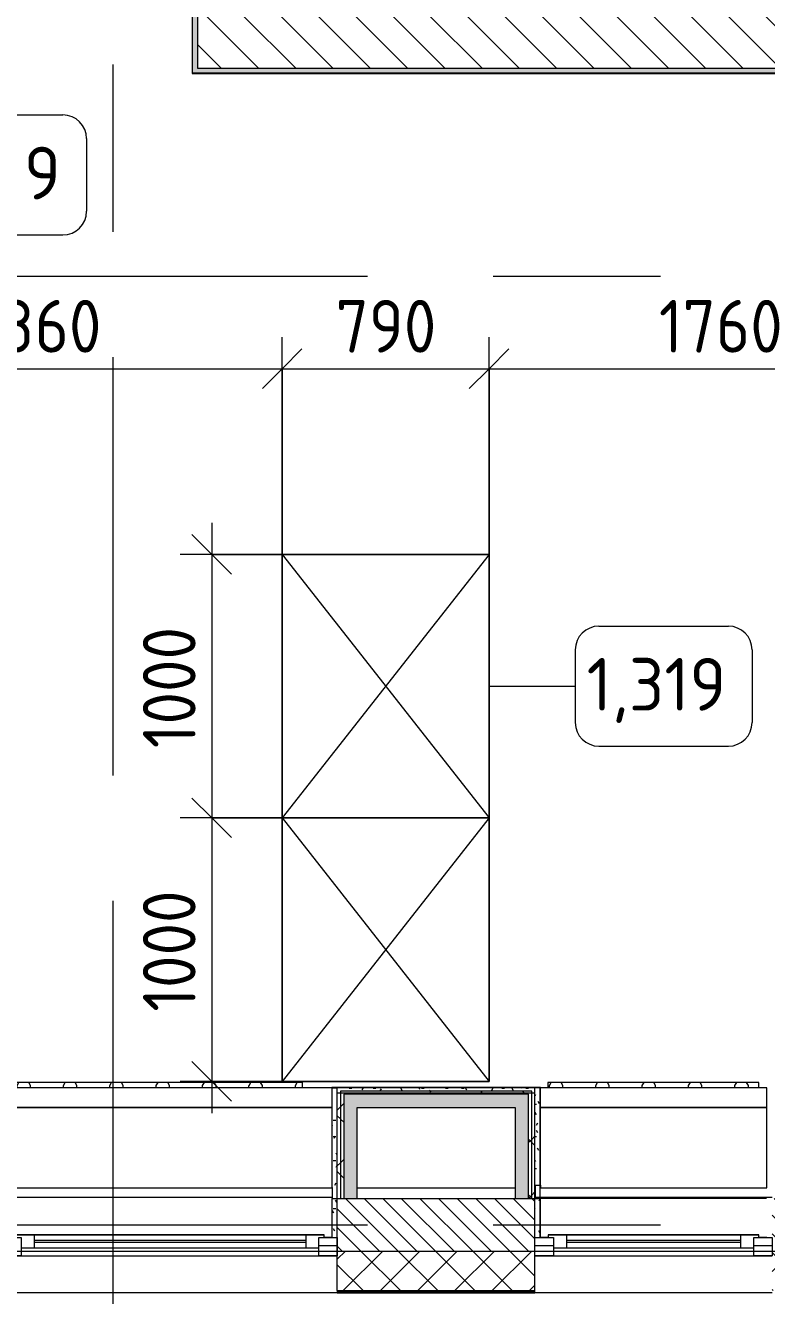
# Model space of a CAD drawing. Header units: millimetres. Extents: x -3724 to 231642, y -8553 to 29017.
# Drawn here: x 13676 to 16489, y -269 to 4552 of the extents above; entities that cross this region are included whole.
import ezdxf

# ---------------------------------------------------------------- set-up
doc = ezdxf.new("R2010")
doc.units = ezdxf.units.MM
doc.linetypes.add('Осевая', pattern=[3175, 635, -476.25, 1587.5, -476.25])
for name, color, linetype, lineweight in [('A-ANNO-DIMS', 7, 'Continuous', 9), ('A-ANNO-DIMS-100', 7, 'Continuous', 9), ('A-GLAZ', 7, 'Continuous', 9), ('A-GLAZ-1', 7, 'Continuous', 13), ('A-WALL', 7, 'Continuous', 9), ('I-FURN-IDEN', 7, 'Continuous', 9), ('I-WALL', 7, 'Continuous', 9), ('Знаки', 7, 'Continuous', 9), ('Оси', 7, 'Continuous', 9), ('Оси-2', 7, 'Осевая', 9)]:
    doc.layers.add(name, color=color, linetype=linetype, lineweight=lineweight)
for name, color, linetype, lineweight, true_color in [('A-WALL-1', 9, 'Continuous', 9, 0x808080), ('A-WALL-FNSH-1', 9, 'Continuous', 9, 0x808080), ('I-FURN-1', 9, 'Continuous', 9, 0x808080)]:
    doc.layers.add(name, color=color, linetype=linetype, lineweight=lineweight, true_color=true_color)
doc.styles.add('GOST Common', font='GOST_Common.ttf', dxfattribs={"height": 200})
doc.styles.add('ISOCPEUR_1', font='isocpeur.ttf', dxfattribs={"width": 0.9, "height": 200})
doc.dimstyles.new('ISO-2_0_0_9К_Средний_округл2', dxfattribs={"dimscale": 304.8, "dimtxt": 199.196235, "dimasz": 0.492126, "dimexe": 0.393701, "dimexo": 0, "dimgap": 0, "dimtad": 1, "dimdec": 0, "dimrnd": 10, "dimzin": 0, "dimdsep": 46, "dimtxsty": 'ISOCPEUR_1', "dimblk1": 'OBLIQUE', "dimblk2": 'OBLIQUE', "dimsah": 1, "dimcen": 0.09, "dimdle": 0.393701, "dimazin": 0, "dimtfac": 1, "dimtdec": 4, "dimtix": 1, "dimtmove": 0, "dimatfit": 3, "dimfxl": 1, "dimtvp": 1, "dimtolj": 1, "dimtzin": 0, "dimarcsym": 2})
pattern_1 = [(0, (0, 0), (121.92, 30.48), [10.058, -81.382, 10.058, -81.382, -487.68]), (0, (0, 0), (121.92, 30.48), [-182.88, 10.058, -172.822, 10.058, -81.382, -213.36]), (0, (0, 0), (121.92, 30.48), [-457.2, 10.058, -50.902, 10.058, -142.342]), (120, (45.72, 15.24), (-87.356454, 90.345817), [10.058, -81.382, 10.058, -81.382, -487.68]), (120, (45.72, 15.24), (-87.356454, 90.345817), [-182.88, 10.058, -172.822, 10.058, -81.382, -213.36]), (120, (45.72, 15.24), (-87.356454, 90.345817), [-457.2, 10.058, -50.902, 10.058, -142.342]), (240, (60.96, 76.2), (-34.563546, -120.825817), [10.058, -81.382, 10.058, -81.382, -487.68]), (240, (60.96, 76.2), (-34.563546, -120.825817), [-182.88, 10.058, -172.822, 10.058, -81.382, -213.36]), (240, (60.96, 76.2), (-34.563546, -120.825817), [-457.2, 10.058, -50.902, 10.058, -142.342])]
pattern_2 = [(45, (0, 0), (-106.066, 106.066), []), (135, (0, 0), (-106.066, -106.066), [])]

# ---------------------------------------------------------------- blocks, each defined once
blk = doc.blocks.new('120_Окно_СКБ_2Ст - 120_Окно_СКБ_2Ст 2100х2500 _мал створка справа_-V8-План расстановки мебели и оборудования 1 этажа в осях 1-12')
at = {"layer": 'A-GLAZ'}
for p, q in [((1050, -57), (-1050, -57)), ((-1030, -127), (-1000, -127)), ((-930, -107), (100, -107)), ((100, -117), (-930, -117)), ((170, -127), (200, -127)), ((270, -107), (930, -107)), ((930, -117), (270, -117)), ((1000, -127), (1030, -127))]:
    blk.add_line(p, q, dxfattribs=at)
at = {"layer": 'A-GLAZ-1'}
for p, q in [((-1050, -127), (-1050, -57)), ((-1050, -57), (-980, -57)), ((-980, -57), (-980, -127)), ((150, -87), (-980, -87)), ((-980, -87), (-980, -127)), ((-930, -137), (-930, -87)), ((100, -137), (100, -87)), ((150, -127), (150, -57)), ((150, -57), (220, -57)), ((150, -127), (150, -87)), ((220, -57), (220, -127)), ((980, -87), (220, -87)), ((220, -87), (220, -127)), ((270, -137), (270, -87)), ((930, -137), (930, -87)), ((980, -127), (980, -57)), ((980, -57), (1050, -57)), ((980, -127), (980, -87)), ((1050, -57), (1050, -127)), ((-980, -127), (-1050, -127)), ((-980, -127), (-1000, -127)), ((-1000, -127), (-1000, -137)), ((-1000, -137), (170, -137)), ((170, -137), (-1000, -137)), ((220, -127), (150, -127)), ((170, -127), (150, -127)), ((170, -137), (170, -127)), ((220, -127), (200, -127)), ((200, -127), (200, -137)), ((200, -137), (1000, -137)), ((1000, -137), (200, -137)), ((1050, -127), (980, -127)), ((1000, -127), (980, -127)), ((1000, -137), (1000, -127))]:
    blk.add_line(p, q, dxfattribs=at)
blk = doc.blocks.new('120_Окно_СКБ_1Ст - 120_Окно_СКБ_1Ст 900х2500_h_-V18-План расстановки мебели и оборудования 1 этажа в осях 1-12')
at = {"layer": 'A-GLAZ'}
for p, q in [((450, -57), (-450, -57)), ((-430, -127), (-400, -127)), ((-330, -107), (330, -107)), ((330, -117), (-330, -117)), ((400, -127), (430, -127))]:
    blk.add_line(p, q, dxfattribs=at)
at = {"layer": 'A-GLAZ-1'}
for p, q in [((-450, -127), (-450, -57)), ((-450, -57), (-380, -57)), ((-380, -57), (-380, -127)), ((380, -87), (-380, -87)), ((-380, -87), (-380, -127)), ((-330, -137), (-330, -87)), ((330, -137), (330, -87)), ((380, -127), (380, -57)), ((380, -57), (450, -57)), ((380, -127), (380, -87)), ((450, -57), (450, -127)), ((-380, -127), (-450, -127)), ((-380, -127), (-400, -127)), ((-400, -127), (-400, -137)), ((-400, -137), (400, -137)), ((400, -137), (-400, -137)), ((450, -127), (380, -127)), ((400, -127), (380, -127)), ((400, -137), (400, -127))]:
    blk.add_line(p, q, dxfattribs=at)
blk = doc.blocks.new('Шкаф параметрический - 1_319-25527390-План расстановки мебели и оборудования 1 этажа в осях 1-12')
at = {"layer": 'I-FURN-1'}
for p, q in [((0, 0), (1000, -785)), ((0, -785), (1000, 0)), ((1000, 0), (0, 0)), ((0, 0), (0, -785)), ((0, -785), (0, 0)), ((0, 0), (1000, 0)), ((1000, -785), (1000, 0)), ((1000, 0), (1000, -785)), ((0, -785), (1000, -785)), ((1000, -785), (0, -785))]:
    blk.add_line(p, q, dxfattribs=at)
blk = doc.blocks.new('Съемный металлический экран с перфорацией - E1-V140-План расстановки мебели и оборудования 1 этажа в осях 1-12')
at = {"layer": 'Знаки'}
h = blk.add_hatch(dxfattribs=at)
h.set_pattern_fill('FP_109', color=256, style=0, pattern_type=2)
h.set_pattern_definition([(0, (-12908.85, -520), (0, 50.8), [13.612, -74.376]), (60, (-12883.45, -513.194), (-43.99409, 25.4), [13.612, -74.376]), (120, (-12876.645, -487.794), (-43.99409, -25.4), [13.612, -74.376]), (30, (-12895.24, -520), (9e-05, 101.59984), [13.612, -87.988]), (30, (-12920.64, -476.01), (9e-05, 101.59984), [13.612, -87.988]), (150, (-12908.85, -520), (-87.9881, -50.79984), [13.612, -87.988]), (150, (-12883.45, -476.01), (-87.9881, -50.79984), [13.612, -87.988]), (90, (-12876.645, -501.41), (-87.988, 50.8), [13.612, -87.988]), (90, (-12927.445, -501.41), (-87.988, 50.8), [13.612, -87.988])])
h.paths.add_polyline_path([(1723.4, 0), (1800, 0), (1800, 20), (0, 20), (0, 0), (1636.9, 0)])
for p, q in [((1800, 20), (0, 20)), ((0, 20), (0, 0)), ((1800, 0), (1800, 20))]:
    blk.add_line(p, q, dxfattribs=at)
blk = doc.blocks.new('Съемный металлический экран с перфорацией - E2-V142-План расстановки мебели и оборудования 1 этажа в осях 1-12')
at = {"layer": 'Знаки'}
h = blk.add_hatch(dxfattribs=at)
h.set_pattern_fill('FP_111', color=256, style=0, pattern_type=2)
h.set_pattern_definition([(0, (-15640.23, -520), (0, 50.8), [13.612, -74.376]), (60, (-15614.83, -513.194), (-43.99409, 25.4), [13.612, -74.376]), (120, (-15608.024, -487.794), (-43.99409, -25.4), [13.612, -74.376]), (30, (-15626.62, -520), (9e-05, 101.59984), [13.612, -87.988]), (30, (-15652.02, -476.01), (9e-05, 101.59984), [13.612, -87.988]), (150, (-15640.23, -520), (-87.9881, -50.79984), [13.612, -87.988]), (150, (-15614.83, -476.01), (-87.9881, -50.79984), [13.612, -87.988]), (90, (-15608.02, -501.41), (-87.988, 50.8), [13.612, -87.988]), (90, (-15658.82, -501.41), (-87.988, 50.8), [13.612, -87.988])])
h.paths.add_polyline_path([(468.2, 0), (800, 0), (800, 20), (0, 20), (0, 0), (155.7, 0)])
for p, q in [((800, 20), (0, 20)), ((0, 20), (0, 0)), ((800, 0), (800, 20))]:
    blk.add_line(p, q, dxfattribs=at)
blk = doc.blocks.new('Зашивка приборов отопления19 - Зашивка приборов отопления-33282289-План расстановки мебели и оборудования 1 этажа в осях 1-12')
at = {"layer": 'A-WALL'}
for p, q in [((12120, 520), (10060, 520)), ((10060, 445), (12120, 445)), ((12120, 445), (10060.9, 445)), ((10060.9, 445), (10060.9, 105)), ((10060.9, 105), (12120, 105))]:
    blk.add_line(p, q, dxfattribs=at)
blk = doc.blocks.new('Зашивка приборов отопления20 - Зашивка приборов отопления-33282357-План расстановки мебели и оборудования 1 этажа в осях 1-12')
at = {"layer": 'A-WALL'}
for p, q in [((10940, 520), (10080, 520)), ((10940, 445), (10080, 445)), ((10080, 445), (10940, 445)), ((10060.9, 150), (10060.9, 105)), ((10060.9, 105), (10960, 105))]:
    blk.add_line(p, q, dxfattribs=at)
blk = doc.blocks.new('DIMBLOCK48-План расстановки мебели и оборудования 1 этажа в осях 1-12')
at = {"layer": 'A-ANNO-DIMS-100'}
for p, q in [((14383.6, 2664), (14383.6, 1544)), ((14650.8, 2544), (14263.6, 2544)), ((14383.6, 2544), (14650.8, 2544)), ((14650.8, 1544), (14263.6, 1544)), ((14383.6, 1544), (14650.8, 1544))]:
    blk.add_line(p, q, dxfattribs=at)
at = {"layer": 'A-ANNO-DIMS-100', "lineweight": 20}
for p, q in [((14383.6, 2544), (14308.6, 2619)), ((14383.6, 2544), (14458.6, 2469)), ((14383.6, 1544), (14308.6, 1619)), ((14383.6, 1544), (14458.6, 1469))]:
    blk.add_line(p, q, dxfattribs=at)
at = {"layer": 'A-ANNO-DIMS-100', "color": 0, "insert": (14122.3, 1808.5), "char_height": 200, "width": 565.411, "attachment_point": 1, "rotation": 90, "line_spacing_factor": 1.149209, "style": 'ISOCPEUR_1'}
blk.add_mtext('1000', dxfattribs=at)
blk = doc.blocks.new('_Oblique')
at = {"color": 0, "linetype": 'ByBlock', "lineweight": -2}
blk.add_line((-0.5, -0.5), (0.5, 0.5), dxfattribs=at)
blk = doc.blocks.new('DIMBLOCK49-План расстановки мебели и оборудования 1 этажа в осях 1-12')
at = {"layer": 'A-ANNO-DIMS-100', "lineweight": 20}
for p, q in [((14383.6, 1544), (14308.6, 1619)), ((14383.6, 1544), (14458.6, 1469)), ((14383.6, 544), (14308.6, 619)), ((14383.6, 544), (14458.6, 469))]:
    blk.add_line(p, q, dxfattribs=at)
at = {"layer": 'A-ANNO-DIMS-100'}
for p, q in [((14650.8, 1544), (14263.6, 1544)), ((14383.6, 1544), (14383.6, 424)), ((14383.6, 1544), (14650.8, 1544)), ((14650.8, 544), (14263.6, 544)), ((14383.6, 544), (14650.8, 544))]:
    blk.add_line(p, q, dxfattribs=at)
at = {"layer": 'A-ANNO-DIMS-100', "color": 0, "insert": (14122.3, 808.5), "char_height": 200, "width": 565.411, "attachment_point": 1, "rotation": 90, "line_spacing_factor": 1.149209, "style": 'ISOCPEUR_1'}
blk.add_mtext('1000', dxfattribs=at)
blk = doc.blocks.new('DIMBLOCK72-План расстановки мебели и оборудования 1 этажа в осях 1-12')
at = {"layer": 'A-ANNO-DIMS-100'}
for p, q in [((12790.8, 2484.3), (12790.8, 3368.7)), ((14650.8, 2544), (14650.8, 3368.7)), ((12670.8, 3248.7), (14650.8, 3248.7)), ((12790.8, 3248.7), (12790.8, 2484.3)), ((14650.8, 3248.7), (14650.8, 2544))]:
    blk.add_line(p, q, dxfattribs=at)
at = {"layer": 'A-ANNO-DIMS-100', "lineweight": 20}
for p, q in [((12790.8, 3248.7), (12865.8, 3323.7)), ((14650.8, 3248.7), (14725.8, 3323.7)), ((12790.8, 3248.7), (12715.8, 3173.7)), ((14650.8, 3248.7), (14575.8, 3173.7))]:
    blk.add_line(p, q, dxfattribs=at)
at = {"layer": 'A-ANNO-DIMS-100', "color": 0, "insert": (13485.2, 3510), "char_height": 200, "width": 565.411, "attachment_point": 1, "line_spacing_factor": 1.149209, "style": 'ISOCPEUR_1'}
blk.add_mtext('1860', dxfattribs=at)
blk = doc.blocks.new('DIMBLOCK73-План расстановки мебели и оборудования 1 этажа в осях 1-12')
at = {"layer": 'A-ANNO-DIMS-100'}
for p, q in [((14650.8, 2544), (14650.8, 3368.7)), ((15435.8, 2544), (15435.8, 3368.7)), ((14650.8, 3248.7), (15435.8, 3248.7)), ((14650.8, 3248.7), (14650.8, 2544)), ((15435.8, 3248.7), (15435.8, 2544))]:
    blk.add_line(p, q, dxfattribs=at)
at = {"layer": 'A-ANNO-DIMS-100', "lineweight": 20}
for p, q in [((14650.8, 3248.7), (14725.8, 3323.7)), ((15435.8, 3248.7), (15510.8, 3323.7)), ((14650.8, 3248.7), (14575.8, 3173.7)), ((15435.8, 3248.7), (15360.8, 3173.7))]:
    blk.add_line(p, q, dxfattribs=at)
at = {"layer": 'A-ANNO-DIMS-100', "color": 0, "insert": (14853.7, 3510), "char_height": 200, "width": 455.087, "attachment_point": 1, "line_spacing_factor": 1.149209, "style": 'ISOCPEUR_1'}
blk.add_mtext('790', dxfattribs=at)
blk = doc.blocks.new('DIMBLOCK74-План расстановки мебели и оборудования 1 этажа в осях 1-12')
at = {"layer": 'A-ANNO-DIMS-100'}
for p, q in [((15435.8, 2544), (15435.8, 3368.7)), ((17195.8, 2535.8), (17195.8, 3368.7)), ((15435.8, 3248.7), (17195.8, 3248.7)), ((15435.8, 3248.7), (15435.8, 2544)), ((17195.8, 3248.7), (17195.8, 2535.8))]:
    blk.add_line(p, q, dxfattribs=at)
at = {"layer": 'A-ANNO-DIMS-100', "lineweight": 20}
for p, q in [((15435.8, 3248.7), (15510.8, 3323.7)), ((17195.8, 3248.7), (17270.8, 3323.7)), ((15435.8, 3248.7), (15360.8, 3173.7)), ((17195.8, 3248.7), (17120.8, 3173.7))]:
    blk.add_line(p, q, dxfattribs=at)
at = {"layer": 'A-ANNO-DIMS-100', "color": 0, "insert": (16080.2, 3510), "char_height": 200, "width": 565.411, "attachment_point": 1, "line_spacing_factor": 1.149209, "style": 'ISOCPEUR_1'}
blk.add_mtext('1760', dxfattribs=at)
blk = doc.blocks.new('Марка_Мебель - В прямоуг_Balcon_Марка-25523697-План расстановки мебели и оборудования 1 этажа в осях 1-12')
at = {"layer": 'I-FURN-IDEN'}
for p, q in [((-2.455, 2.278), (2.455, 2.278)), ((-3.355, 1.378), (-3.355, -1.384)), ((3.355, 1.378), (3.355, -1.378)), ((-2.461, -2.278), (2.455, -2.278))]:
    blk.add_line(p, q, dxfattribs=at)
for centre, radius, start, end in [((-2.455, 1.378), 0.9, 90, 180), ((2.455, 1.378), 0.9, 0, 90), ((-2.461, -1.384), 0.893, 180, 270), ((2.455, -1.378), 0.9, 270, 0)]:
    blk.add_arc(centre, radius, start, end, dxfattribs=at)

msp = doc.modelspace()

# ---------------------------------------------------------------- hatches: boundary and pattern name
at = {"layer": 'A-WALL'}
h = msp.add_hatch(dxfattribs=at)
h.set_pattern_fill('FP_29', color=256, style=0, pattern_type=2)
h.set_pattern_definition([(135, (0, 0), (-35.35534, -35.35534), [])])
h.paths.add_polyline_path([(6830, -100), (7660, -100), (7660, 100), (6830, 100), (6830, -80)])
h.paths.add_polyline_path([(14860, -100), (15610, -100), (15610, 100), (14860, 100), (14860, -80)])
h.paths.add_polyline_path([(9910, -100), (9910, 100), (9159.7, 100), (9159.7, -100), (9876.4, -100)])
h.paths.add_polyline_path([(28309.7, -100), (28309.7, 100), (27310, 100), (27310, -100), (28003.1, -100)])
h.paths.add_polyline_path([(21752.5, -100), (21910, -100), (21910, 100), (21610, 100), (21610, -100)])
h.paths.add_polyline_path([(22510, -100), (22635, -100), (22635, 100), (22510, 100), (22510, -80)])
h.paths.add_polyline_path([(26160, -100), (26410, -100), (26410, 100), (26160, 100), (26160, -80)])
h.paths.add_polyline_path([(19360, -100), (20710, -100), (20710, 100), (19360, 100), (19360, -80)])
h.paths.add_polyline_path([(12010, -100), (12160, -100), (12160, 100), (12010, 100), (12010, -80)])
h.paths.add_polyline_path([(25560, -100), (25560, 100), (25435, 100), (25435, -100), (25502.9, -100)])
h.paths.add_polyline_path([(16510, -100), (16660, -100), (16660, 100), (16510, 100), (16510, -80)])
h = msp.add_hatch(dxfattribs=at)
h.set_pattern_fill('FP_6', color=256, style=0, pattern_type=2)
h.set_pattern_definition([(45, (0, 0), (-70.71068, 70.71068), []), (135, (0, 0), (-70.71068, -70.71068), [])])
h.paths.add_polyline_path([(38290.2, -250), (38290.2, -100), (37990, -100), (37990, -250), (38004.1, -250)])
h.paths.add_polyline_path([(33870, -250), (33870, -100), (33010, -100), (33010, -250), (33628.6, -250)])
h.paths.add_polyline_path([(35970, -250), (37090, -250), (37090, -100), (35970, -100), (35970, -190.3)])
h.paths.add_polyline_path([(8259.7, -250), (8259.7, -100), (6830, -100), (6830, -250), (8001.2, -250)])
h.paths.add_polyline_path([(15501.9, -250), (15610, -250), (15610, -100), (14860, -100), (14860, -250), (14876.9, -250)])
h.paths.add_polyline_path([(16510, -250), (17260, -250), (17260, -100), (16510, -100), (16510, -238.7)])
h.paths.add_polyline_path([(19360, -250), (20710, -250), (20710, -100), (19360, -100), (19360, -231.6)])
h.paths.add_polyline_path([(12376.7, -250), (12760, -250), (12760, -100), (12010, -100), (12010, -250)])
h.paths.add_polyline_path([(21610, -250), (22635, -250), (22635, -100), (21610, -100), (21610, -226)])
h.paths.add_polyline_path([(30190.8, -250), (30210, -250), (30210, -100), (29209.7, -100), (29209.7, -250), (29878.3, -250)])
h.paths.add_polyline_path([(25435, -250), (26410, -250), (26410, -100), (25435, -100), (25435, -216.5)])
h.paths.add_polyline_path([(27310, -250), (28309.7, -250), (28309.7, -100), (27310, -100), (27310, -211.8)])
h.paths.add_polyline_path([(3625.8, -250), (3730, -250), (3730, -100), (-260, -100), (-260, -250), (3510, -250)])
h.paths.add_polyline_path([(9910, -250), (9910, -100), (9159.7, -100), (9159.7, -250), (9876.4, -250)])
at = {"layer": 'I-WALL'}
h = msp.add_hatch(dxfattribs=at)
h.set_pattern_fill('FP_103', color=256, style=0, pattern_type=2)
h.set_pattern_definition(pattern_1)
h.paths.add_polyline_path([(14330, 4370), (14330, 7700), (14310, 7700), (14310, 4370)])
h = msp.add_hatch(dxfattribs=at)
h.set_pattern_fill('FP_16', color=256, style=0, pattern_type=2)
h.set_pattern_definition([(135, (0, 0), (-70.7107, -70.7107), [])])
h.paths.add_polyline_path([(18627.2, 4390), (20510, 4390), (20510, 4590), (14330, 4590), (14330, 4390), (16127, 4390)])
h = msp.add_hatch(dxfattribs=at)
h.set_pattern_fill('FP_103', color=256, style=0, pattern_type=2)
h.set_pattern_definition(pattern_1)
h.paths.add_polyline_path([(20510, 4370), (20510, 4390), (14330, 4390), (14330, 4370), (20508.8, 4370)])
h = msp.add_hatch(dxfattribs=at)
h.set_pattern_fill('FP_103', color=256, style=0, pattern_type=2)
h.set_pattern_definition(pattern_1)
h.paths.add_polyline_path([(14840, 100), (14860, 100), (14860, 520), (14840, 520), (14840, 140)])
h = msp.add_hatch(dxfattribs=at)
h.set_pattern_fill('FP_103', color=256, style=0, pattern_type=2)
h.set_pattern_definition(pattern_1)
h.paths.add_polyline_path([(15585, 500), (15630, 500), (15630, 520), (14860, 520), (14860, 500), (15535, 500)])
h = msp.add_hatch(dxfattribs=at)
h.set_pattern_fill('FP_104', color=256, style=0, pattern_type=2)
h.set_pattern_definition(pattern_2)
h.paths.add_polyline_path([(14872.5, 100), (14872.3, 500), (14860, 500), (14860, 100)])
h = msp.add_hatch(dxfattribs=at)
h.set_pattern_fill('FP_104', color=256, style=0, pattern_type=2)
h.set_pattern_definition(pattern_2)
h.paths.add_polyline_path([(14876.9, 100), (14885, 100), (14885, 500), (14872.5, 500), (14872.5, 100)])
h = msp.add_hatch(dxfattribs=at)
h.set_pattern_fill('FP_104', color=256, style=0, pattern_type=2)
h.set_pattern_definition(pattern_2)
h.paths.add_polyline_path([(15597.5, 495), (15597.5, 500), (14885, 500), (14885, 495), (15585, 495)])
for points in [[(14885, 100), (14935, 100), (14935, 495), (14885, 495), (14885, 134.6)], [(15501.9, 445), (15585, 445), (15585, 495), (14935, 495), (14935, 445), (15435.8, 445)], [(15535, 100), (15585, 100), (15585, 445), (15535, 445), (15535, 140)]]:
    msp.add_hatch(color=256, dxfattribs=at).paths.add_polyline_path(points)
h = msp.add_hatch(dxfattribs=at)
h.set_pattern_fill('FP_104', color=256, style=0, pattern_type=2)
h.set_pattern_definition(pattern_2)
h.paths.add_polyline_path([(15597.5, 100), (15597.5, 495), (15585, 495), (15585, 100)])
h = msp.add_hatch(dxfattribs=at)
h.set_pattern_fill('FP_104', color=256, style=0, pattern_type=2)
h.set_pattern_definition(pattern_2)
h.paths.add_polyline_path([(15610, 100), (15610, 500), (15597.5, 500), (15597.5, 100)])
h = msp.add_hatch(dxfattribs=at)
h.set_pattern_fill('FP_103', color=256, style=0, pattern_type=2)
h.set_pattern_definition(pattern_1)
h.paths.add_polyline_path([(15610.9, 150), (15630, 150), (15630, 500), (15610, 500), (15610, 150)])
h = msp.add_hatch(dxfattribs=at)
h.set_pattern_fill('FP_103', color=256, style=0, pattern_type=2)
h.set_pattern_definition(pattern_1)
h.paths.add_polyline_path([(14840, -48), (14860, -48), (14860, 100), (14840, 100), (14840, -38)])
h = msp.add_hatch(dxfattribs=at)
h.set_pattern_fill('FP_103', color=256, style=0, pattern_type=2)
h.set_pattern_definition(pattern_1)
h.paths.add_polyline_path([(15610, -48), (15630, -48), (15630, 100), (15610, 100), (15610, 46.9)])

# ---------------------------------------------------------------- linework, layer by layer
at = {"layer": 'A-WALL'}
for p, q in [((14840, 141), (14840, 520)), ((14872.5, 507.5), (14872.5, 100)), ((15597.5, 507.5), (14872.5, 507.5)), ((14885, 495), (14885, 100)), ((15585, 495), (14885, 495)), ((15585, 100), (15585, 495)), ((15597.5, 100), (15597.5, 507.5)), ((8260, -100), (21910, -100)), ((14860, -258), (12760, -258)), ((14860, -250), (15610, -250)), ((14860, -253), (15610, -253)), ((16510, -258), (15610, -258))]:
    msp.add_line(p, q, dxfattribs=at)
at = {"layer": 'A-WALL-1'}
for p, q in [((14330, 7700), (14330, 4390)), ((14330, 4390), (20510, 4390)), ((14860, -250), (14860, 520)), ((15630, 520), (14860, 520)), ((14860, 500), (15610, 500)), ((15610, -250), (15610, 520)), ((15630, 150), (15630, 520)), ((14935, 100), (14935, 445)), ((14935, 445), (15535, 445)), ((15535, 445), (15535, 100)), ((15610, 150), (15630, 150)), ((14840, 141), (14840, 100)), ((14840, 100), (15630, 100)), ((15630, -48), (15630, 100)), ((14840, -48), (14860, -48)), ((15610, -48), (15630, -48))]:
    msp.add_line(p, q, dxfattribs=at)
at = {"layer": 'A-WALL-FNSH-1'}
for p, q in [((14309, 7690), (14309, 4369)), ((14310, 4370), (14310, 7690)), ((14309, 4369), (20489, 4369)), ((20489, 4370), (14310, 4370)), ((15631, 521), (14839, 521)), ((14839, 521), (14839, 141)), ((14840, 520), (14860, 520)), ((15631, 150), (15631, 520)), ((16488.8, 520), (16488.8, 140.5)), ((15630, 150), (15631, 150)), ((14839, 141), (14840, 141)), ((14839, 100), (14839, -48)), ((14840, 100), (14839, 100)), ((14840, -48), (14840, 100)), ((15631, 100), (15630, 100)), ((15631, -48), (15631, 100)), ((14839, -48), (14840, -48)), ((15630, -48), (15631, -48)), ((14860, -250), (14860, -258)), ((14860, -258), (15610, -258)), ((15610, -258), (15610, -250))]:
    msp.add_line(p, q, dxfattribs=at)
at = {"layer": 'I-FURN-IDEN'}
msp.add_line((15435.8, 2044), (15762.9, 2044), dxfattribs=at)
at = {"layer": 'I-WALL'}
for p, q in [((12780.5, 521), (14839, 521)), ((14839, 520), (12781, 520)), ((15631, 521), (16488.8, 521)), ((15631, 521), (15631, 520)), ((16488.8, 520), (15631, 520)), ((16488.8, 520), (16488.8, 521)), ((15630, 100), (15630, 150)), ((15631, 150), (15631, 140.5)), ((12780, 140), (14840, 140)), ((14935, 140), (15535, 140)), ((15631, 140.5), (15630, 140.5)), ((15630, 140), (16490, 140)), ((16489, 100), (15631, 100)), ((14860, -80), (14790, -80)), ((15680, -80), (15610, -80)), ((16510, -80), (16440, -80))]:
    msp.add_line(p, q, dxfattribs=at)
at = {"layer": 'Оси'}
msp.add_line((14010, -1906.3), (14010, 593.7), dxfattribs=at)
at = {"layer": 'Оси-2'}
for p, q in [((14010, 593.7), (14010, 24898.1)), ((-423.7, 3600), (35770, 3600)), ((-423.7, 0), (35770, 0))]:
    msp.add_line(p, q, dxfattribs=at)

# ---------------------------------------------------------------- block references
at = {"layer": 'A-GLAZ', "rotation": 180}
for name, p in [('120_Окно_СКБ_2Ст - 120_Окно_СКБ_2Ст 2100х2500 _мал створка справа_-V8-План расстановки мебели и оборудования 1 этажа в осях 1-12', (13810, -175)), ('120_Окно_СКБ_1Ст - 120_Окно_СКБ_1Ст 900х2500_h_-V18-План расстановки мебели и оборудования 1 этажа в осях 1-12', (16060, -175))]:
    msp.add_blockref(name, p, dxfattribs=at)
at = {"layer": 'A-WALL'}
for name, p in [('Зашивка приборов отопления19 - Зашивка приборов отопления-33282289-План расстановки мебели и оборудования 1 этажа в осях 1-12', (2720, 0)), ('Зашивка приборов отопления20 - Зашивка приборов отопления-33282357-План расстановки мебели и оборудования 1 этажа в осях 1-12', (5550, 0))]:
    msp.add_blockref(name, p, dxfattribs=at)
at = {"layer": 'I-FURN-1', "rotation": 269.9999999999999}
for p in [(15435.8, 2544), (15435.8, 1544)]:
    msp.add_blockref('Шкаф параметрический - 1_319-25527390-План расстановки мебели и оборудования 1 этажа в осях 1-12', p, dxfattribs=at)
at = {"layer": 'I-FURN-IDEN', "xscale": 99.99999999999993, "yscale": 99.99999999999993, "zscale": 99.99999999999993}
for p in [(13573.1, 3984.3), (16098.4, 2044)]:
    msp.add_blockref('Марка_Мебель - В прямоуг_Balcon_Марка-25523697-План расстановки мебели и оборудования 1 этажа в осях 1-12', p, dxfattribs=at)
at = {"layer": 'Знаки'}
for name, p in [('Съемный металлический экран с перфорацией - E1-V140-План расстановки мебели и оборудования 1 этажа в осях 1-12', (12927.4, 520)), ('Съемный металлический экран с перфорацией - E2-V142-План расстановки мебели и оборудования 1 этажа в осях 1-12', (15658.8, 520))]:
    msp.add_blockref(name, p, dxfattribs=at)

# ---------------------------------------------------------------- texts
at = {"layer": 'I-FURN-IDEN', "char_height": 200, "width": 673.417, "attachment_point": 1, "style": 'GOST Common'}
for insert in [(13280.6, 4091.4), (15805.9, 2151.1)]:
    msp.add_mtext('1,319', dxfattribs=dict(at, insert=insert))

# ---------------------------------------------------------------- dimensions: what is measured, and where the dimension line sits
at = {"layer": 'A-ANNO-DIMS'}
for base, p1, p2, override, picture, middle in [((14650.8, 3248.7), (12790.8, 2484.3), (14650.8, 2544), {"dimpost": '<>', "dimfxl": 1860.958549}, 'DIMBLOCK72-План расстановки мебели и оборудования 1 этажа в осях 1-12', (13720.8, 3348.7)), ((15435.8, 3248.7), (14650.8, 2544), (15435.8, 2544), {"dimpost": '<>', "dimfxl": 785}, 'DIMBLOCK73-План расстановки мебели и оборудования 1 этажа в осях 1-12', (15043.3, 3348.7)), ((17195.8, 3248.7), (15435.8, 2544), (17195.8, 2535.8), {"dimpost": '<>', "dimfxl": 1760.019542}, 'DIMBLOCK74-План расстановки мебели и оборудования 1 этажа в осях 1-12', (16315.8, 3348.7))]:
    dim = msp.add_linear_dim(base=base, p1=p1, p2=p2, dimstyle='ISO-2_0_0_9К_Средний_округл2', override=override, dxfattribs=at)
    dim.commit()
    dim.dimension.update_dxf_attribs({"geometry": picture, "text_midpoint": middle})
for base, p1, p2, picture, middle in [((14383.6, 1544), (14650.8, 2544), (14650.8, 1544), 'DIMBLOCK48-План расстановки мебели и оборудования 1 этажа в осях 1-12', (14283.6, 2044)), ((14383.6, 544), (14650.8, 1544), (14650.8, 544), 'DIMBLOCK49-План расстановки мебели и оборудования 1 этажа в осях 1-12', (14283.6, 1044))]:
    dim = msp.add_linear_dim(base=base, p1=p1, p2=p2, angle=90, dimstyle='ISO-2_0_0_9К_Средний_округл2', override={"dimpost": '<>', "dimfxl": 1000}, dxfattribs=at)
    dim.commit()
    dim.dimension.update_dxf_attribs({"geometry": picture, "text_midpoint": middle})

doc.saveas('drawing.dxf')
